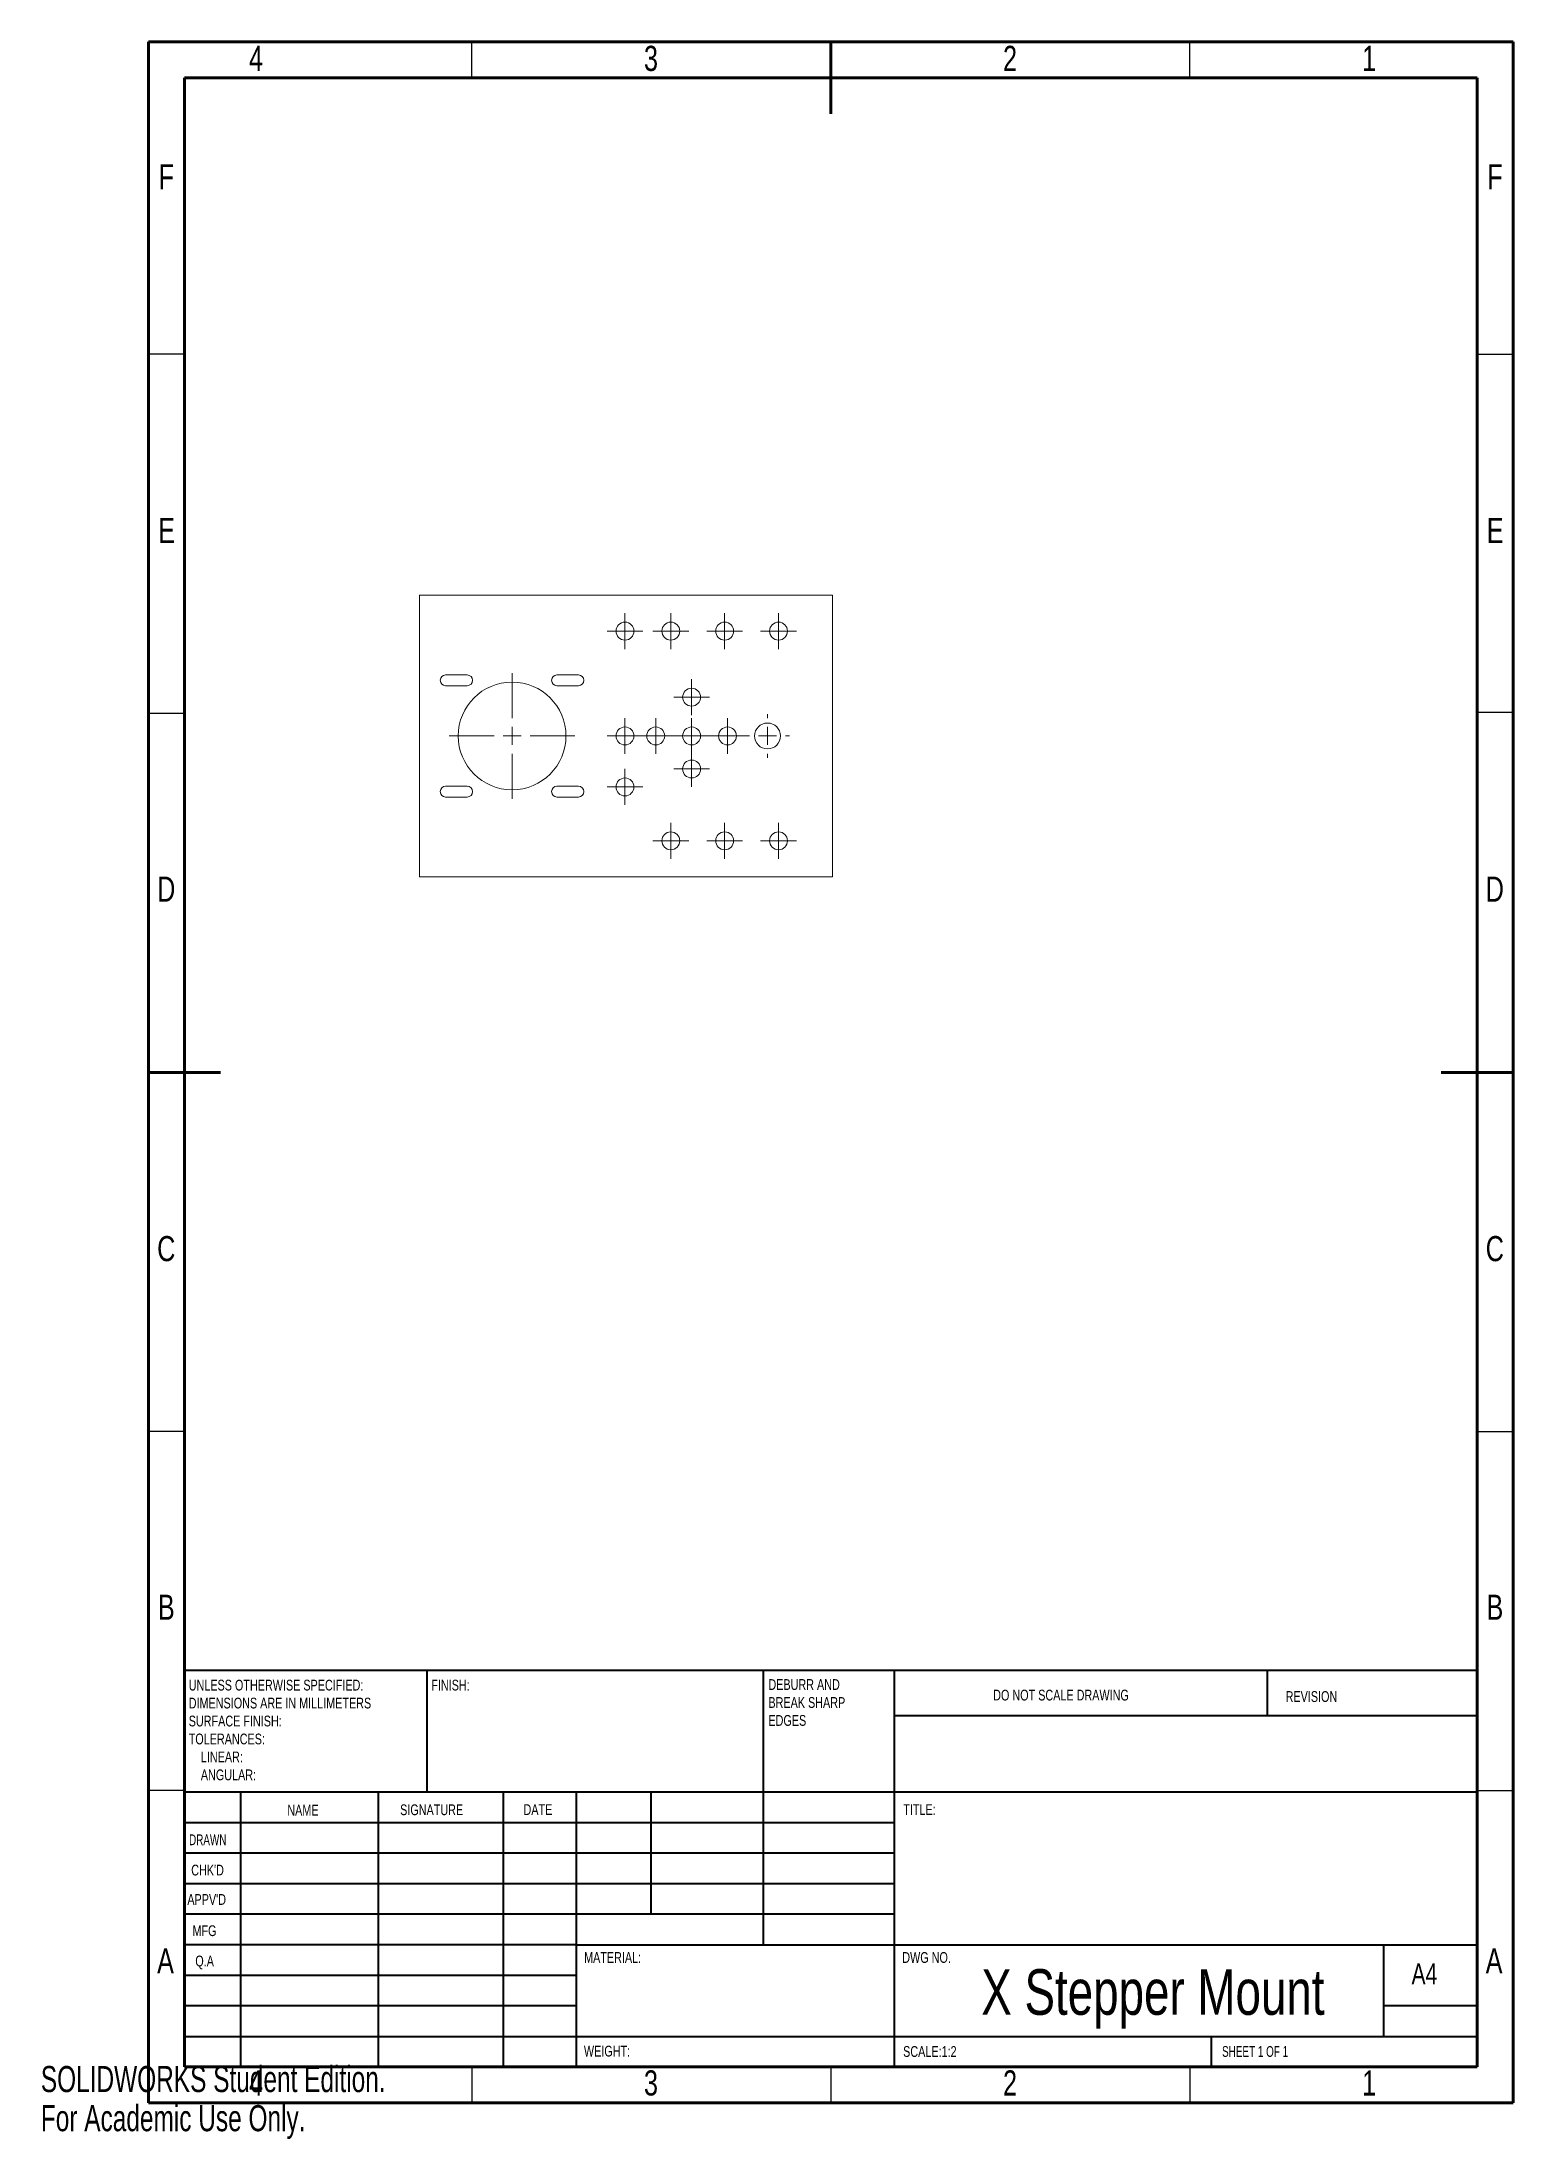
# Model space of a CAD drawing. Header units: millimetres. Extents: x 0 to 205, y 0 to 292.
import ezdxf

# ---------------------------------------------------------------- set-up
doc = ezdxf.new("R2010")
doc.units = ezdxf.units.MM
doc.styles.add('SLDTEXTSTYLE0', font='TXT', dxfattribs={"width": 0.75})
doc.styles.add('SLDTEXTSTYLE1', font='TXT', dxfattribs={"width": 0.686449})
doc.styles.add('SLDTEXTSTYLE2', font='TXT', dxfattribs={"width": 0.6875})
doc.styles.add('SLDTEXTSTYLE3', font='TXT', dxfattribs={"width": 0.7})

# ---------------------------------------------------------------- blocks, each defined once
blk = doc.blocks.new('SW_NOTE_0')
at = {"color": 0, "linetype": 'Continuous', "lineweight": 0, "char_height": 1.5, "attachment_point": 1, "style": 'SLDTEXTSTYLE0'}
for s, insert in [('UNLESS OTHERWISE SPECIFIED:', (0, 1.93)), ('DIMENSIONS ARE IN MILLIMETERS', (0, -0.57)), ('TOLERANCES:', (0, -5.57)), ('SURFACE FINISH:', (0, -3.07)), ('LINEAR:', (1.69, -8.07)), ('ANGULAR:', (1.69, -10.57))]:
    blk.add_mtext(s, dxfattribs=dict(at, insert=insert))
blk = doc.blocks.new('SW_NOTE_1')
at = {"color": 0, "linetype": 'Continuous', "lineweight": 0, "char_height": 1.5, "attachment_point": 1, "style": 'SLDTEXTSTYLE0'}
for s, insert in [('DEBURR AND', (0, 1.93)), ('BREAK SHARP', (0, -0.57)), ('EDGES', (0, -3.07))]:
    blk.add_mtext(s, dxfattribs=dict(at, insert=insert))
blk = doc.blocks.new('SW_CENTERMARKSYMBOL_0')
at = {"color": 0, "linetype": 'Continuous', "lineweight": 0}
for p, q in [((0, 2.5), (0, 8.75)), ((-2.5, 0), (-8.75, 0)), ((0, 0), (-1.25, 0)), ((0, 0), (0, 1.25)), ((0, 0), (0, -1.25)), ((0, 0), (1.25, 0)), ((2.5, 0), (8.75, 0)), ((0, -2.5), (0, -8.75))]:
    blk.add_line(p, q, dxfattribs=at)
blk = doc.blocks.new('SW_CENTERMARKSYMBOL_1')
at = {"color": 0, "linetype": 'Continuous', "lineweight": 0}
for p, q in [((-1.25, 0), (-2.5, 0)), ((0, 0), (-1.25, 0)), ((0, 1.25), (0, 2.5)), ((0, 0), (0, 1.25)), ((0, 0), (0, -1.25)), ((0, 0), (1.25, 0)), ((1.25, 0), (2.5, 0)), ((0, -1.25), (0, -2.5))]:
    blk.add_line(p, q, dxfattribs=at)
blk = doc.blocks.new('SW_CENTERMARKSYMBOL_2')
at = {"color": 0, "linetype": 'Continuous', "lineweight": 0}
for p, q in [((-1.25, 0), (-2.5, 0)), ((0, 0), (-1.25, 0)), ((0, 1.25), (0, 2.5)), ((0, 0), (0, 1.25)), ((0, 0), (0, -1.25)), ((0, 0), (1.25, 0)), ((1.25, 0), (2.5, 0)), ((0, -1.25), (0, -2.5))]:
    blk.add_line(p, q, dxfattribs=at)
blk = doc.blocks.new('SW_CENTERMARKSYMBOL_3')
at = {"color": 0, "linetype": 'Continuous', "lineweight": 0}
for p, q in [((0, 2.5), (0, 3.05)), ((-2.5, 0), (-3.05, 0)), ((0, 0), (-1.25, 0)), ((0, 0), (0, 1.25)), ((0, 0), (0, -1.25)), ((0, 0), (1.25, 0)), ((2.5, 0), (3.05, 0)), ((0, -2.5), (0, -3.05))]:
    blk.add_line(p, q, dxfattribs=at)
blk = doc.blocks.new('SW_CENTERMARKSYMBOL_4')
at = {"color": 0, "linetype": 'Continuous', "lineweight": 0}
for p, q in [((-1.25, 0), (-2.5, 0)), ((0, 0), (-1.25, 0)), ((0, 1.25), (0, 2.5)), ((0, 0), (0, 1.25)), ((0, 0), (0, -1.25)), ((0, 0), (1.25, 0)), ((1.25, 0), (2.5, 0)), ((0, -1.25), (0, -2.5))]:
    blk.add_line(p, q, dxfattribs=at)
blk = doc.blocks.new('SW_CENTERMARKSYMBOL_5')
at = {"color": 0, "linetype": 'Continuous', "lineweight": 0}
for p, q in [((-1.25, 0), (-2.5, 0)), ((0, 0), (-1.25, 0)), ((0, 1.25), (0, 2.5)), ((0, 0), (0, 1.25)), ((0, 0), (0, -1.25)), ((0, 0), (1.25, 0)), ((1.25, 0), (2.5, 0)), ((0, -1.25), (0, -2.5))]:
    blk.add_line(p, q, dxfattribs=at)
blk = doc.blocks.new('SW_CENTERMARKSYMBOL_6')
at = {"color": 0, "linetype": 'Continuous', "lineweight": 0}
for p, q in [((-1.25, 0), (-2.5, 0)), ((0, 0), (-1.25, 0)), ((0, 1.25), (0, 2.5)), ((0, 0), (0, 1.25)), ((0, 0), (0, -1.25)), ((0, 0), (1.25, 0)), ((1.25, 0), (2.5, 0)), ((0, -1.25), (0, -2.5))]:
    blk.add_line(p, q, dxfattribs=at)
blk = doc.blocks.new('SW_CENTERMARKSYMBOL_7')
at = {"color": 0, "linetype": 'Continuous', "lineweight": 0}
for p, q in [((-1.25, 0), (-2.5, 0)), ((0, 0), (-1.25, 0)), ((0, 1.25), (0, 2.5)), ((0, 0), (0, 1.25)), ((0, 0), (0, -1.25)), ((0, 0), (1.25, 0)), ((1.25, 0), (2.5, 0)), ((0, -1.25), (0, -2.5))]:
    blk.add_line(p, q, dxfattribs=at)
blk = doc.blocks.new('SW_CENTERMARKSYMBOL_8')
at = {"color": 0, "linetype": 'Continuous', "lineweight": 0}
for p, q in [((-1.25, 0), (-2.5, 0)), ((0, 0), (-1.25, 0)), ((0, 1.25), (0, 2.5)), ((0, 0), (0, 1.25)), ((0, 0), (0, -1.25)), ((0, 0), (1.25, 0)), ((1.25, 0), (2.5, 0)), ((0, -1.25), (0, -2.5))]:
    blk.add_line(p, q, dxfattribs=at)
blk = doc.blocks.new('SW_CENTERMARKSYMBOL_9')
at = {"color": 0, "linetype": 'Continuous', "lineweight": 0}
for p, q in [((-1.25, 0), (-2.5, 0)), ((0, 0), (-1.25, 0)), ((0, 1.25), (0, 2.5)), ((0, 0), (0, 1.25)), ((0, 0), (0, -1.25)), ((0, 0), (1.25, 0)), ((1.25, 0), (2.5, 0)), ((0, -1.25), (0, -2.5))]:
    blk.add_line(p, q, dxfattribs=at)
blk = doc.blocks.new('SW_CENTERMARKSYMBOL_10')
at = {"color": 0, "linetype": 'Continuous', "lineweight": 0}
for p, q in [((-1.25, 0), (-2.5, 0)), ((0, 0), (-1.25, 0)), ((0, 1.25), (0, 2.5)), ((0, 0), (0, 1.25)), ((0, 0), (0, -1.25)), ((0, 0), (1.25, 0)), ((1.25, 0), (2.5, 0)), ((0, -1.25), (0, -2.5))]:
    blk.add_line(p, q, dxfattribs=at)
blk = doc.blocks.new('SW_CENTERMARKSYMBOL_11')
at = {"color": 0, "linetype": 'Continuous', "lineweight": 0}
for p, q in [((-1.25, 0), (-2.5, 0)), ((0, 0), (-1.25, 0)), ((0, 1.25), (0, 2.5)), ((0, 0), (0, 1.25)), ((0, 0), (0, -1.25)), ((0, 0), (1.25, 0)), ((1.25, 0), (2.5, 0)), ((0, -1.25), (0, -2.5))]:
    blk.add_line(p, q, dxfattribs=at)
blk = doc.blocks.new('SW_CENTERMARKSYMBOL_12')
at = {"color": 0, "linetype": 'Continuous', "lineweight": 0}
for p, q in [((-1.25, 0), (-2.5, 0)), ((0, 0), (-1.25, 0)), ((0, 1.25), (0, 2.5)), ((0, 0), (0, 1.25)), ((0, 0), (0, -1.25)), ((0, 0), (1.25, 0)), ((1.25, 0), (2.5, 0)), ((0, -1.25), (0, -2.5))]:
    blk.add_line(p, q, dxfattribs=at)
blk = doc.blocks.new('SW_CENTERMARKSYMBOL_13')
at = {"color": 0, "linetype": 'Continuous', "lineweight": 0}
for p, q in [((-1.25, 0), (-2.5, 0)), ((0, 0), (-1.25, 0)), ((0, 1.25), (0, 2.5)), ((0, 0), (0, 1.25)), ((0, 0), (0, -1.25)), ((0, 0), (1.25, 0)), ((1.25, 0), (2.5, 0)), ((0, -1.25), (0, -2.5))]:
    blk.add_line(p, q, dxfattribs=at)
blk = doc.blocks.new('SW_CENTERMARKSYMBOL_14')
at = {"color": 0, "linetype": 'Continuous', "lineweight": 0}
for p, q in [((-1.25, 0), (-2.5, 0)), ((0, 0), (-1.25, 0)), ((0, 1.25), (0, 2.5)), ((0, 0), (0, 1.25)), ((0, 0), (0, -1.25)), ((0, 0), (1.25, 0)), ((1.25, 0), (2.5, 0)), ((0, -1.25), (0, -2.5))]:
    blk.add_line(p, q, dxfattribs=at)
blk = doc.blocks.new('SW_CENTERMARKSYMBOL_15')
at = {"color": 0, "linetype": 'Continuous', "lineweight": 0}
for p, q in [((-1.25, 0), (-2.5, 0)), ((0, 0), (-1.25, 0)), ((0, 1.25), (0, 2.5)), ((0, 0), (0, 1.25)), ((0, 0), (0, -1.25)), ((0, 0), (1.25, 0)), ((1.25, 0), (2.5, 0)), ((0, -1.25), (0, -2.5))]:
    blk.add_line(p, q, dxfattribs=at)

msp = doc.modelspace()

# ---------------------------------------------------------------- linework, layer by layer
at = {"color": 7, "linetype": 'Continuous', "lineweight": 60}
for p, q in [((205, 292), (15, 292)), ((15, 292), (15, 5)), ((110, 282), (110, 292)), ((205, 5), (205, 292)), ((20, 287), (200, 287)), ((20, 10), (20, 287)), ((200, 287), (200, 10)), ((15, 148.5), (25, 148.5)), ((195, 148.5), (205, 148.5)), ((20, 10), (200, 10)), ((15, 5), (205, 5))]:
    msp.add_line(p, q, dxfattribs=at)
at = {"color": 7, "linetype": 'Continuous', "lineweight": 30}
for p, q in [((60, 287), (60, 292)), ((160, 287), (160, 292)), ((20, 248.5), (15, 248.5)), ((200, 248.5), (205, 248.5)), ((200, 198.65), (205, 198.65)), ((20, 198.5), (15, 198.5)), ((20, 98.5), (15, 98.5)), ((200, 98.5), (205, 98.5)), ((20, 48.5), (15, 48.5)), ((200, 48.5), (205, 48.5)), ((60, 10), (60, 5)), ((110, 10), (110, 5)), ((160, 10), (160, 5))]:
    msp.add_line(p, q, dxfattribs=at)
at = {"color": 7, "linetype": 'Continuous', "lineweight": 15}
for p, q in [((52.72, 214.95), (52.72, 175.75)), ((110.22, 214.95), (52.72, 214.95)), ((110.22, 175.75), (110.22, 214.95)), ((56.37, 203.85), (59.37, 203.85)), ((56.37, 202.35), (59.37, 202.35)), ((71.87, 203.85), (74.87, 203.85)), ((71.87, 202.35), (74.87, 202.35)), ((56.37, 188.35), (59.37, 188.35)), ((71.87, 188.35), (74.87, 188.35)), ((56.37, 186.85), (59.37, 186.85)), ((71.87, 186.85), (74.87, 186.85)), ((52.72, 175.75), (110.22, 175.75))]:
    msp.add_line(p, q, dxfattribs=at)
at = {"color": 7, "linetype": 'Continuous', "lineweight": 40}
for p, q in [((20, 65.25), (200, 65.25)), ((20, 65.25), (20, 10)), ((53.8, 48.25), (53.8, 65.25)), ((100.6, 65.25), (100.6, 27)), ((118.8, 65.25), (118.8, 10)), ((170.8, 58.88), (170.8, 65.25)), ((200, 58.88), (118.8, 58.88)), ((200, 48.25), (20, 48.25)), ((27.8, 48.25), (27.8, 10)), ((46.99, 48.25), (46.99, 10)), ((64.4, 48.25), (64.4, 10)), ((74.6, 10), (74.6, 48.25)), ((85, 31.25), (85, 48.25)), ((118.8, 44), (20, 44)), ((118.8, 39.75), (20, 39.75)), ((118.8, 35.5), (20, 35.5)), ((118.8, 31.25), (20, 31.25)), ((74.6, 27), (20, 27)), ((74.6, 27), (200, 27)), ((187, 14.25), (187, 27)), ((74.6, 22.75), (20, 22.75)), ((74.6, 18.5), (20, 18.5)), ((200, 18.5), (187, 18.5)), ((20, 14.25), (200, 14.25)), ((163, 10), (163, 14.25))]:
    msp.add_line(p, q, dxfattribs=at)
at = {"color": 7, "linetype": 'Continuous', "lineweight": 15}
for centre, radius in [((81.34, 209.95), 1.25), ((87.72, 209.95), 1.25), ((95.22, 209.95), 1.25), ((102.72, 209.95), 1.25), ((65.62, 195.35), 7.5), ((90.62, 200.75), 1.25), ((81.34, 195.35), 1.25), ((85.62, 195.35), 1.25), ((90.62, 195.35), 1.25), ((95.62, 195.35), 1.25), ((101.19, 195.35), 1.8), ((90.62, 190.75), 1.25), ((81.34, 188.25), 1.25), ((87.72, 180.75), 1.25), ((95.22, 180.75), 1.25), ((102.72, 180.75), 1.25)]:
    msp.add_circle(centre, radius, dxfattribs=at)
for centre, start, end in [((56.37, 203.1), 90, 270), ((59.37, 203.1), 270, 90), ((71.87, 203.1), 90, 270), ((74.87, 203.1), 270, 90), ((56.37, 187.6), 90, 270), ((59.37, 187.6), 270, 90), ((71.87, 187.6), 90, 270), ((74.87, 187.6), 270, 90)]:
    msp.add_arc(centre, 0.75, start, end, dxfattribs=at)

# ---------------------------------------------------------------- block references
at = {"color": 7, "linetype": 'Continuous', "lineweight": 0}
for name, p in [('SW_CENTERMARKSYMBOL_2', (81.34, 209.95)), ('SW_CENTERMARKSYMBOL_15', (87.72, 209.95)), ('SW_CENTERMARKSYMBOL_10', (95.22, 209.95)), ('SW_CENTERMARKSYMBOL_11', (102.72, 209.95)), ('SW_CENTERMARKSYMBOL_0', (65.62, 195.35)), ('SW_CENTERMARKSYMBOL_9', (90.62, 200.75)), ('SW_CENTERMARKSYMBOL_1', (81.34, 195.35)), ('SW_CENTERMARKSYMBOL_5', (85.62, 195.35)), ('SW_CENTERMARKSYMBOL_6', (90.62, 195.35)), ('SW_CENTERMARKSYMBOL_8', (95.62, 195.35)), ('SW_CENTERMARKSYMBOL_3', (101.19, 195.35)), ('SW_CENTERMARKSYMBOL_7', (90.62, 190.75)), ('SW_CENTERMARKSYMBOL_4', (81.34, 188.25)), ('SW_CENTERMARKSYMBOL_14', (87.72, 180.75)), ('SW_CENTERMARKSYMBOL_13', (95.22, 180.75)), ('SW_CENTERMARKSYMBOL_12', (102.72, 180.75)), ('SW_NOTE_0', (20.59, 61.99)), ('SW_NOTE_1', (101.31, 62.07))]:
    msp.add_blockref(name, p, dxfattribs=at)

# ---------------------------------------------------------------- texts
for s, insert, char_height, attachment_point, style in [('4', (29.96, 291.46), 3.5, 2, 'SLDTEXTSTYLE0'), ('3', (84.96, 291.46), 3.5, 2, 'SLDTEXTSTYLE0'), ('2', (134.96, 291.46), 3.5, 2, 'SLDTEXTSTYLE0'), ('1', (184.96, 291.46), 3.5, 2, 'SLDTEXTSTYLE0'), ('F', (17.46, 274.96), 3.5, 2, 'SLDTEXTSTYLE0'), ('F', (202.46, 274.96), 3.5, 2, 'SLDTEXTSTYLE0'), ('E', (17.51, 225.71), 3.5, 2, 'SLDTEXTSTYLE0'), ('E', (202.51, 225.71), 3.5, 2, 'SLDTEXTSTYLE0'), ('D', (17.46, 175.77), 3.5, 2, 'SLDTEXTSTYLE0'), ('D', (202.46, 175.77), 3.5, 2, 'SLDTEXTSTYLE0'), ('C', (17.46, 125.71), 3.5, 2, 'SLDTEXTSTYLE0'), ('C', (202.46, 125.71), 3.5, 2, 'SLDTEXTSTYLE0'), ('B', (17.47, 75.77), 3.5, 2, 'SLDTEXTSTYLE0'), ('B', (202.47, 75.77), 3.5, 2, 'SLDTEXTSTYLE0'), ('FINISH:', (54.37, 63.92), 1.5, 1, 'SLDTEXTSTYLE0'), ('DO NOT SCALE DRAWING', (132.61, 62.53), 1.5, 1, 'SLDTEXTSTYLE0'), ('REVISION', (173.33, 62.33), 1.5, 1, 'SLDTEXTSTYLE0'), ('NAME', (34.32, 46.5), 1.5, 1, 'SLDTEXTSTYLE0'), ('SIGNATURE', (50.03, 46.56), 1.5, 1, 'SLDTEXTSTYLE0'), ('DATE', (67.21, 46.58), 1.5, 1, 'SLDTEXTSTYLE0'), ('TITLE:', (120.09, 46.58), 1.5, 1, 'SLDTEXTSTYLE0'), ('DRAWN', (20.64, 42.38), 1.5, 1, 'SLDTEXTSTYLE1'), ("CHK'D", (20.94, 38.16), 1.5, 1, 'SLDTEXTSTYLE0'), ("APPV'D", (20.4, 34.07), 1.5, 1, 'SLDTEXTSTYLE0'), ('MFG', (21.12, 29.72), 1.5, 1, 'SLDTEXTSTYLE0'), ('A', (17.36, 26.52), 3.5, 2, 'SLDTEXTSTYLE0'), ('A', (202.36, 26.52), 3.5, 2, 'SLDTEXTSTYLE0'), ('Q.A', (21.51, 25.5), 1.5, 1, 'SLDTEXTSTYLE0'), ('MATERIAL:', (75.65, 25.99), 1.5, 1, 'SLDTEXTSTYLE0'), ('DWG NO.', (119.95, 25.99), 1.5, 1, 'SLDTEXTSTYLE0'), ('X Stepper Mount', (154.85, 23.61), 6.35, 2, 'SLDTEXTSTYLE0'), ('A4', (190.87, 24.41), 2.91, 1, 'SLDTEXTSTYLE0'), ('WEIGHT:', (75.62, 12.95), 1.499, 1, 'SLDTEXTSTYLE0'), ('SCALE:1:2', (120.07, 12.9), 1.5, 1, 'SLDTEXTSTYLE0'), ('SHEET 1 OF 1', (164.48, 12.9), 1.5, 1, 'SLDTEXTSTYLE2'), ('4', (29.96, 9.52), 3.5, 2, 'SLDTEXTSTYLE0'), ('3', (84.96, 9.52), 3.5, 2, 'SLDTEXTSTYLE0'), ('2', (134.96, 9.52), 3.5, 2, 'SLDTEXTSTYLE0'), ('1', (184.96, 9.52), 3.5, 2, 'SLDTEXTSTYLE0')]:
    msp.add_mtext(s, dxfattribs=dict(at, insert=insert, char_height=char_height, attachment_point=attachment_point, style=style))
at = {"color": 7, "linetype": 'Continuous', "char_height": 3.633, "attachment_point": 1, "style": 'SLDTEXTSTYLE3'}
for s, insert in [('SOLIDWORKS Student Edition.', (0, 10.13)), ('For Academic Use Only.', (0, 4.68))]:
    msp.add_mtext(s, dxfattribs=dict(at, insert=insert))

doc.saveas('drawing.dxf')
